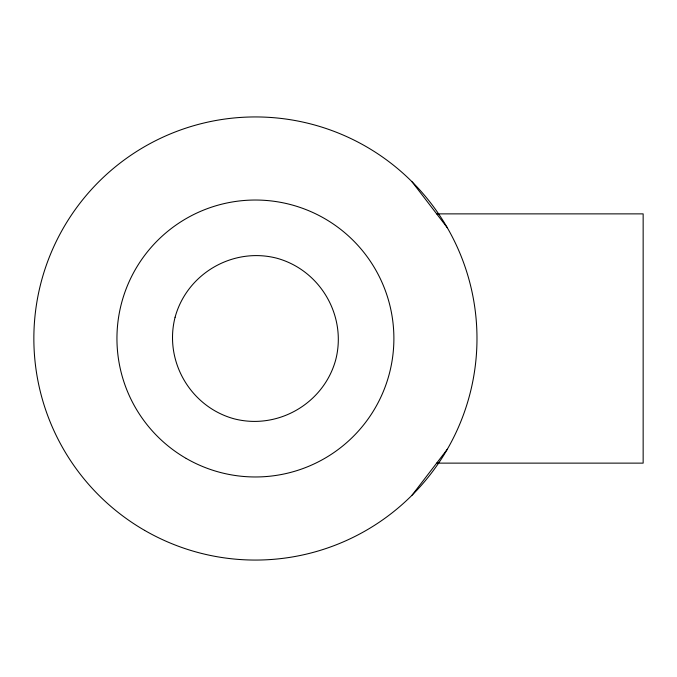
<?xml version="1.0" encoding="UTF-8"?>
<svg xmlns="http://www.w3.org/2000/svg" width="677" height="677" viewBox="0 0 677 677"><rect width="100%" height="100%" fill="white"/><g stroke="black" fill="none" stroke-linecap="round" stroke-linejoin="round"><path stroke-width="1.02" d="M412.081 495.166L447.294 449.283M436.665 213.873L643.15 213.873L643.15 463.127L436.665 463.127M412.081 181.834L447.294 227.717M175.089 317.251C163.834 361.061 190.516 406.936 234.166 418.826C277.976 430.081 323.851 403.399 335.733 359.749C346.996 315.939 320.314 270.064 276.665 258.174C232.854 246.919 186.97 273.601 175.089 317.251M144.633 530.379A221.565 221.565 0 0 0 476.98 338.5A221.565 221.565 0 0 0 144.633 146.621A221.565 221.565 0 0 0 144.633 530.379M186.175 458.422A138.48 138.48 0 0 0 393.887 338.5A138.48 138.48 0 0 0 186.175 218.578A138.48 138.48 0 0 0 186.175 458.422"/></g></svg>
